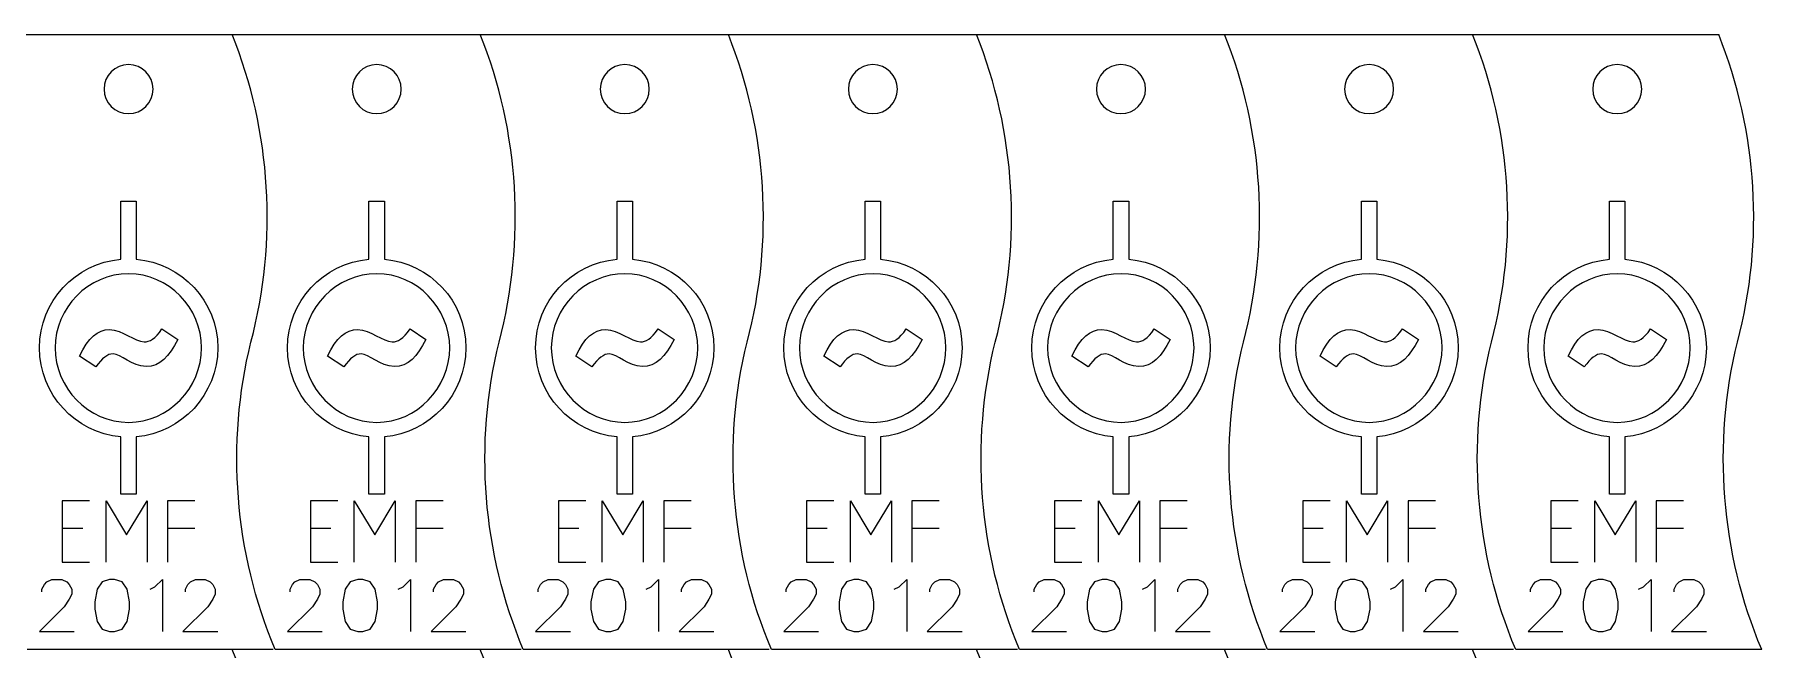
# Model space of a CAD drawing. Header units: millimetres. Extents: x 17 to 566, y -11 to 289.
# Drawn here: x 425.2 to 565.8, y 238.7 to 288.7 of the extents above; entities that cross this region are included whole.
import ezdxf

# ---------------------------------------------------------------- set-up
doc = ezdxf.new("R2010")
doc.units = ezdxf.units.MM
doc.layers.add('cut', color=7, linetype='CONTINUOUS')

msp = doc.modelspace()

# ---------------------------------------------------------------- linework, layer by layer
at = {"layer": 'cut', "color": 7}
for points in [[(17.677663, 288.660646), (562.077842, 288.660643)], [(434.805291, 284.226537), (434.805291, 284.226537), (434.805291, 284.226537)], [(454.974528, 284.226537), (454.974528, 284.226537), (454.974528, 284.226537)], [(475.143765, 284.226537), (475.143765, 284.226537), (475.143765, 284.226537)], [(495.313002, 284.226537), (495.313002, 284.226537), (495.313002, 284.226537)], [(515.482239, 284.226537), (515.482239, 284.226537), (515.482239, 284.226537)], [(535.651476, 284.226537), (535.651476, 284.226537), (535.651476, 284.226537)], [(555.820713, 284.226537), (555.820713, 284.226537), (555.820713, 284.226537)], [(444.561849, 238.660673), (424.561849, 238.660673)], [(464.731086, 238.660673), (444.731086, 238.660673)], [(484.900323, 238.660673), (464.900323, 238.660673)], [(505.06956, 238.660673), (485.06956, 238.660673)], [(525.238802, 238.660673), (505.238786, 238.660673)], [(545.408033, 238.660673), (525.408034, 238.660673)], [(565.57727, 238.660673), (545.577271, 238.660673)]]:
    msp.add_lwpolyline(points, dxfattribs=at)
at = {"layer": 'cut', "color": 5}
for points in [[(432.183927, 275.104248), (433.440321, 275.104248), (433.440321, 270.389091)], [(432.183927, 270.389091), (432.183927, 275.104248)], [(452.353164, 275.104248), (453.609558, 275.104248), (453.609558, 270.389091)], [(452.353164, 270.389091), (452.353164, 275.104248)], [(472.5224, 275.104248), (473.778794, 275.104248), (473.778794, 270.389091)], [(472.5224, 270.389091), (472.5224, 275.104248)], [(492.691637, 275.104248), (493.948031, 275.104248), (493.948031, 270.389091)], [(492.691637, 270.389091), (492.691637, 275.104248)], [(512.860866, 275.104248), (514.11726, 275.104248), (514.11726, 270.389091)], [(512.860866, 270.389091), (512.860866, 275.104248)], [(533.030111, 275.104248), (534.286505, 275.104248), (534.286505, 270.389091)], [(533.030111, 270.389091), (533.030111, 275.104248)], [(553.199348, 275.104248), (554.455742, 275.104248), (554.455742, 270.389091)], [(553.199348, 270.389091), (553.199348, 275.104248)], [(435.522568, 264.724383), (436.816994, 263.861348)], [(455.691804, 264.724383), (456.986231, 263.861348)], [(475.861041, 264.724383), (477.155468, 263.861348)], [(496.030278, 264.724383), (497.324705, 263.861348)], [(516.199507, 264.724383), (517.493933, 263.861348)], [(536.368752, 264.724383), (537.663178, 263.861348)], [(556.537989, 264.724383), (557.832415, 263.861348)], [(426.837704, 263.186128), (426.837704, 263.186128)], [(447.00694, 263.186128), (447.00694, 263.186128)], [(467.176177, 263.186128), (467.176177, 263.186128)], [(487.345414, 263.186128), (487.345414, 263.186128)], [(507.514643, 263.186128), (507.514643, 263.186128)], [(527.683888, 263.186128), (527.683888, 263.186128)], [(547.853125, 263.186128), (547.853125, 263.186128)], [(430.139173, 261.647963), (428.825999, 262.510773)], [(450.30841, 261.647963), (448.995236, 262.510773)], [(470.477647, 261.647963), (469.164472, 262.510773)], [(490.646884, 261.647963), (489.333709, 262.510773)], [(510.816112, 261.647963), (509.502938, 262.510773)], [(530.985357, 261.647963), (529.672183, 262.510773)], [(551.154594, 261.647963), (549.84142, 262.510773)], [(433.440321, 255.945319), (433.440321, 251.280451), (432.183927, 251.280451), (432.183927, 255.945319)], [(453.609558, 255.945319), (453.609558, 251.280451), (452.353164, 251.280451), (452.353164, 255.945319)], [(473.778794, 255.945319), (473.778794, 251.280451), (472.5224, 251.280451), (472.5224, 255.945319)], [(493.948031, 255.945319), (493.948031, 251.280451), (492.691637, 251.280451), (492.691637, 255.945319)], [(514.11726, 255.945319), (514.11726, 251.280451), (512.860866, 251.280451), (512.860866, 255.945319)], [(534.286505, 255.945319), (534.286505, 251.280451), (533.030111, 251.280451), (533.030111, 255.945319)], [(554.455742, 255.945319), (554.455742, 251.280451), (553.199348, 251.280451), (553.199348, 255.945319)], [(427.419725, 250.747954), (427.419725, 245.747953)], [(429.641945, 250.747954), (427.419725, 250.747954)], [(430.982301, 250.747954), (432.648964, 247.970176)], [(430.982301, 245.747953), (430.982301, 250.747954)], [(432.648964, 247.970176), (434.31563, 250.747954)], [(434.31563, 250.747954), (434.31563, 245.747953)], [(435.982296, 250.747954), (435.982296, 245.747953)], [(438.20452, 250.747954), (435.982296, 250.747954)], [(447.588962, 250.747954), (447.588962, 245.747953)], [(449.811182, 250.747954), (447.588962, 250.747954)], [(451.151538, 250.747954), (452.818201, 247.970176)], [(451.151538, 245.747953), (451.151538, 250.747954)], [(452.818201, 247.970176), (454.484867, 250.747954)], [(454.484867, 250.747954), (454.484867, 245.747953)], [(456.151533, 250.747954), (456.151533, 245.747953)], [(458.373757, 250.747954), (456.151533, 250.747954)], [(467.758199, 250.747954), (467.758199, 245.747953)], [(469.980419, 250.747954), (467.758199, 250.747954)], [(471.320774, 250.747954), (472.987438, 247.970176)], [(471.320774, 245.747953), (471.320774, 250.747954)], [(472.987438, 247.970176), (474.654104, 250.747954)], [(474.654104, 250.747954), (474.654104, 245.747953)], [(476.32077, 250.747954), (476.32077, 245.747953)], [(478.542993, 250.747954), (476.32077, 250.747954)], [(487.927436, 250.747954), (487.927436, 245.747953)], [(490.149656, 250.747954), (487.927436, 250.747954)], [(491.490011, 250.747954), (493.156675, 247.970176)], [(491.490011, 245.747953), (491.490011, 250.747954)], [(493.156675, 247.970176), (494.823341, 250.747954)], [(494.823341, 250.747954), (494.823341, 245.747953)], [(496.490007, 250.747954), (496.490007, 245.747953)], [(498.71223, 250.747954), (496.490007, 250.747954)], [(508.096664, 250.747954), (508.096664, 245.747953)], [(510.318885, 250.747954), (508.096664, 250.747954)], [(511.65924, 250.747954), (513.325903, 247.970176)], [(511.65924, 245.747953), (511.65924, 250.747954)], [(513.325903, 247.970176), (514.992569, 250.747954)], [(514.992569, 250.747954), (514.992569, 245.747953)], [(516.659235, 250.747954), (516.659235, 245.747953)], [(518.881459, 250.747954), (516.659235, 250.747954)], [(528.265909, 250.747954), (528.265909, 245.747953)], [(530.48813, 250.747954), (528.265909, 250.747954)], [(531.828485, 250.747954), (533.495148, 247.970176)], [(531.828485, 245.747953), (531.828485, 250.747954)], [(533.495148, 247.970176), (535.161815, 250.747954)], [(535.161815, 250.747954), (535.161815, 245.747953)], [(536.828481, 250.747954), (536.828481, 245.747953)], [(539.050704, 250.747954), (536.828481, 250.747954)], [(548.435146, 250.747954), (548.435146, 245.747953)], [(550.657367, 250.747954), (548.435146, 250.747954)], [(551.997722, 250.747954), (553.664385, 247.970176)], [(551.997722, 245.747953), (551.997722, 250.747954)], [(553.664385, 247.970176), (555.331051, 250.747954)], [(555.331051, 250.747954), (555.331051, 245.747953)], [(556.997718, 250.747954), (556.997718, 245.747953)], [(559.219941, 250.747954), (556.997718, 250.747954)], [(427.419725, 248.525731), (429.086388, 248.525731)], [(435.982296, 248.525731), (438.20452, 248.525731)], [(447.588962, 248.525731), (449.255625, 248.525731)], [(456.151533, 248.525731), (458.373757, 248.525731)], [(467.758199, 248.525731), (469.424862, 248.525731)], [(476.32077, 248.525731), (478.542993, 248.525731)], [(487.927436, 248.525731), (489.594099, 248.525731)], [(496.490007, 248.525731), (498.71223, 248.525731)], [(508.096664, 248.525731), (509.763327, 248.525731)], [(516.659235, 248.525731), (518.881459, 248.525731)], [(528.265909, 248.525731), (529.932573, 248.525731)], [(536.828481, 248.525731), (539.050704, 248.525731)], [(548.435146, 248.525731), (550.10181, 248.525731)], [(556.997718, 248.525731), (559.219941, 248.525731)], [(427.419725, 245.747953), (429.641945, 245.747953)], [(447.588962, 245.747953), (449.811182, 245.747953)], [(467.758199, 245.747953), (469.980419, 245.747953)], [(487.927436, 245.747953), (490.149656, 245.747953)], [(508.096664, 245.747953), (510.318885, 245.747953)], [(528.265909, 245.747953), (530.48813, 245.747953)], [(548.435146, 245.747953), (550.657367, 245.747953)], [(425.766667, 243.548936), (425.968688, 243.952977)], [(425.766667, 243.346916), (425.766667, 243.548936)], [(425.968688, 243.952977), (426.170708, 244.154997)], [(426.170708, 244.154997), (426.574749, 244.357018)], [(426.574749, 244.357018), (427.38283, 244.357018)], [(427.38283, 244.357018), (427.786871, 244.154997)], [(427.786871, 244.154997), (427.988891, 243.952977)], [(427.988891, 243.952977), (428.190911, 243.548936)], [(428.190911, 243.548936), (428.190911, 243.144896)], [(430.261618, 243.548936), (430.059598, 242.538835)], [(430.665659, 244.154997), (430.261618, 243.548936)], [(431.27172, 244.357018), (430.665659, 244.154997)], [(431.67576, 244.357018), (431.27172, 244.357018)], [(432.281818, 244.154997), (431.67576, 244.357018)], [(432.685859, 243.548936), (432.281818, 244.154997)], [(432.887879, 242.538835), (432.685859, 243.548936)], [(434.554545, 243.548936), (434.958586, 243.750957)], [(434.958586, 243.750957), (435.564647, 244.357018)], [(435.564647, 244.357018), (435.564647, 240.114569)], [(437.433333, 243.548936), (437.635354, 243.952977)], [(437.433333, 243.346916), (437.433333, 243.548936)], [(437.635354, 243.952977), (437.837374, 244.154997)], [(437.837374, 244.154997), (438.241415, 244.357018)], [(438.241415, 244.357018), (439.049496, 244.357018)], [(439.049496, 244.357018), (439.453536, 244.154997)], [(439.453536, 244.154997), (439.655557, 243.952977)], [(439.655557, 243.952977), (439.857577, 243.548936)], [(439.857577, 243.548936), (439.857577, 243.144896)], [(445.935904, 243.548936), (446.137925, 243.952977)], [(445.935904, 243.346916), (445.935904, 243.548936)], [(446.137925, 243.952977), (446.339945, 244.154997)], [(446.339945, 244.154997), (446.743986, 244.357018)], [(446.743986, 244.357018), (447.552067, 244.357018)], [(447.552067, 244.357018), (447.956107, 244.154997)], [(447.956107, 244.154997), (448.158128, 243.952977)], [(448.158128, 243.952977), (448.360148, 243.548936)], [(448.360148, 243.548936), (448.360148, 243.144896)], [(450.430855, 243.548936), (450.228835, 242.538835)], [(450.834895, 244.154997), (450.430855, 243.548936)], [(451.440956, 244.357018), (450.834895, 244.154997)], [(451.844997, 244.357018), (451.440956, 244.357018)], [(452.451055, 244.154997), (451.844997, 244.357018)], [(452.855096, 243.548936), (452.451055, 244.154997)], [(453.057116, 242.538835), (452.855096, 243.548936)], [(454.723782, 243.548936), (455.127823, 243.750957)], [(455.127823, 243.750957), (455.733884, 244.357018)], [(455.733884, 244.357018), (455.733884, 240.114569)], [(457.60257, 243.548936), (457.804591, 243.952977)], [(457.60257, 243.346916), (457.60257, 243.548936)], [(457.804591, 243.952977), (458.006611, 244.154997)], [(458.006611, 244.154997), (458.410651, 244.357018)], [(458.410651, 244.357018), (459.218733, 244.357018)], [(459.218733, 244.357018), (459.622773, 244.154997)], [(459.622773, 244.154997), (459.824794, 243.952977)], [(459.824794, 243.952977), (460.026814, 243.548936)], [(460.026814, 243.548936), (460.026814, 243.144896)], [(466.105141, 243.548936), (466.307162, 243.952977)], [(466.105141, 243.346916), (466.105141, 243.548936)], [(466.307162, 243.952977), (466.509182, 244.154997)], [(466.509182, 244.154997), (466.913222, 244.357018)], [(466.913222, 244.357018), (467.721304, 244.357018)], [(467.721304, 244.357018), (468.125344, 244.154997)], [(468.125344, 244.154997), (468.327365, 243.952977)], [(468.327365, 243.952977), (468.529385, 243.548936)], [(468.529385, 243.548936), (468.529385, 243.144896)], [(470.600092, 243.548936), (470.398071, 242.538835)], [(471.004132, 244.154997), (470.600092, 243.548936)], [(471.610193, 244.357018), (471.004132, 244.154997)], [(472.014234, 244.357018), (471.610193, 244.357018)], [(472.620292, 244.154997), (472.014234, 244.357018)], [(473.024333, 243.548936), (472.620292, 244.154997)], [(473.226353, 242.538835), (473.024333, 243.548936)], [(474.893019, 243.548936), (475.29706, 243.750957)], [(475.29706, 243.750957), (475.903121, 244.357018)], [(475.903121, 244.357018), (475.903121, 240.114569)], [(477.771807, 243.548936), (477.973827, 243.952977)], [(477.771807, 243.346916), (477.771807, 243.548936)], [(477.973827, 243.952977), (478.175848, 244.154997)], [(478.175848, 244.154997), (478.579888, 244.357018)], [(478.579888, 244.357018), (479.38797, 244.357018)], [(479.38797, 244.357018), (479.79201, 244.154997)], [(479.79201, 244.154997), (479.994031, 243.952977)], [(479.994031, 243.952977), (480.196051, 243.548936)], [(480.196051, 243.548936), (480.196051, 243.144896)], [(486.274378, 243.548936), (486.476398, 243.952977)], [(486.274378, 243.346916), (486.274378, 243.548936)], [(486.476398, 243.952977), (486.678419, 244.154997)], [(486.678419, 244.154997), (487.082459, 244.357018)], [(487.082459, 244.357018), (487.890541, 244.357018)], [(487.890541, 244.357018), (488.294581, 244.154997)], [(488.294581, 244.154997), (488.496602, 243.952977)], [(488.496602, 243.952977), (488.698622, 243.548936)], [(488.698622, 243.548936), (488.698622, 243.144896)], [(490.769329, 243.548936), (490.567308, 242.538835)], [(491.173369, 244.154997), (490.769329, 243.548936)], [(491.77943, 244.357018), (491.173369, 244.154997)], [(492.183471, 244.357018), (491.77943, 244.357018)], [(492.789529, 244.154997), (492.183471, 244.357018)], [(493.19357, 243.548936), (492.789529, 244.154997)], [(493.39559, 242.538835), (493.19357, 243.548936)], [(495.062256, 243.548936), (495.466297, 243.750957)], [(495.466297, 243.750957), (496.072358, 244.357018)], [(496.072358, 244.357018), (496.072358, 240.114569)], [(497.941044, 243.548936), (498.143064, 243.952977)], [(497.941044, 243.346916), (497.941044, 243.548936)], [(498.143064, 243.952977), (498.345085, 244.154997)], [(498.345085, 244.154997), (498.749125, 244.357018)], [(498.749125, 244.357018), (499.557207, 244.357018)], [(499.557207, 244.357018), (499.961247, 244.154997)], [(499.961247, 244.154997), (500.163267, 243.952977)], [(500.163267, 243.952977), (500.365288, 243.548936)], [(500.365288, 243.548936), (500.365288, 243.144896)], [(506.443607, 243.548936), (506.645627, 243.952977)], [(506.443607, 243.346916), (506.443607, 243.548936)], [(506.645627, 243.952977), (506.847647, 244.154997)], [(506.847647, 244.154997), (507.251688, 244.357018)], [(507.251688, 244.357018), (508.059769, 244.357018)], [(508.059769, 244.357018), (508.46381, 244.154997)], [(508.46381, 244.154997), (508.66583, 243.952977)], [(508.66583, 243.952977), (508.86785, 243.548936)], [(508.86785, 243.548936), (508.86785, 243.144896)], [(510.938557, 243.548936), (510.736537, 242.538835)], [(511.342598, 244.154997), (510.938557, 243.548936)], [(511.948659, 244.357018), (511.342598, 244.154997)], [(512.352699, 244.357018), (511.948659, 244.357018)], [(512.958757, 244.154997), (512.352699, 244.357018)], [(513.362798, 243.548936), (512.958757, 244.154997)], [(513.564818, 242.538835), (513.362798, 243.548936)], [(515.231484, 243.548936), (515.635525, 243.750957)], [(515.635525, 243.750957), (516.241586, 244.357018)], [(516.241586, 244.357018), (516.241586, 240.114569)], [(518.110272, 243.548936), (518.312293, 243.952977)], [(518.110272, 243.346916), (518.110272, 243.548936)], [(518.312293, 243.952977), (518.514313, 244.154997)], [(518.514313, 244.154997), (518.918354, 244.357018)], [(518.918354, 244.357018), (519.726435, 244.357018)], [(519.726435, 244.357018), (520.130476, 244.154997)], [(520.130476, 244.154997), (520.332496, 243.952977)], [(520.332496, 243.952977), (520.534516, 243.548936)], [(520.534516, 243.548936), (520.534516, 243.144896)], [(526.612852, 243.548936), (526.814872, 243.952977)], [(526.612852, 243.346916), (526.612852, 243.548936)], [(526.814872, 243.952977), (527.016893, 244.154997)], [(527.016893, 244.154997), (527.420933, 244.357018)], [(527.420933, 244.357018), (528.229014, 244.357018)], [(528.229014, 244.357018), (528.633055, 244.154997)], [(528.633055, 244.154997), (528.835075, 243.952977)], [(528.835075, 243.952977), (529.037096, 243.548936)], [(529.037096, 243.548936), (529.037096, 243.144896)], [(531.107802, 243.548936), (530.905782, 242.538835)], [(531.511843, 244.154997), (531.107802, 243.548936)], [(532.117904, 244.357018), (531.511843, 244.154997)], [(532.521945, 244.357018), (532.117904, 244.357018)], [(533.128003, 244.154997), (532.521945, 244.357018)], [(533.532043, 243.548936), (533.128003, 244.154997)], [(533.734064, 242.538835), (533.532043, 243.548936)], [(535.40073, 243.548936), (535.80477, 243.750957)], [(535.80477, 243.750957), (536.410831, 244.357018)], [(536.410831, 244.357018), (536.410831, 240.114569)], [(538.279518, 243.548936), (538.481538, 243.952977)], [(538.279518, 243.346916), (538.279518, 243.548936)], [(538.481538, 243.952977), (538.683558, 244.154997)], [(538.683558, 244.154997), (539.087599, 244.357018)], [(539.087599, 244.357018), (539.89568, 244.357018)], [(539.89568, 244.357018), (540.299721, 244.154997)], [(540.299721, 244.154997), (540.501741, 243.952977)], [(540.501741, 243.952977), (540.703762, 243.548936)], [(540.703762, 243.548936), (540.703762, 243.144896)], [(546.782089, 243.548936), (546.984109, 243.952977)], [(546.782089, 243.346916), (546.782089, 243.548936)], [(546.984109, 243.952977), (547.186129, 244.154997)], [(547.186129, 244.154997), (547.59017, 244.357018)], [(547.59017, 244.357018), (548.398251, 244.357018)], [(548.398251, 244.357018), (548.802292, 244.154997)], [(548.802292, 244.154997), (549.004312, 243.952977)], [(549.004312, 243.952977), (549.206333, 243.548936)], [(549.206333, 243.548936), (549.206333, 243.144896)], [(551.277039, 243.548936), (551.075019, 242.538835)], [(551.68108, 244.154997), (551.277039, 243.548936)], [(552.287141, 244.357018), (551.68108, 244.154997)], [(552.691181, 244.357018), (552.287141, 244.357018)], [(553.29724, 244.154997), (552.691181, 244.357018)], [(553.70128, 243.548936), (553.29724, 244.154997)], [(553.903301, 242.538835), (553.70128, 243.548936)], [(555.569967, 243.548936), (555.974007, 243.750957)], [(555.974007, 243.750957), (556.580068, 244.357018)], [(556.580068, 244.357018), (556.580068, 240.114569)], [(558.448755, 243.548936), (558.650775, 243.952977)], [(558.448755, 243.346916), (558.448755, 243.548936)], [(558.650775, 243.952977), (558.852795, 244.154997)], [(558.852795, 244.154997), (559.256836, 244.357018)], [(559.256836, 244.357018), (560.064917, 244.357018)], [(560.064917, 244.357018), (560.468958, 244.154997)], [(560.468958, 244.154997), (560.670978, 243.952977)], [(560.670978, 243.952977), (560.872998, 243.548936)], [(560.872998, 243.548936), (560.872998, 243.144896)], [(427.58485, 242.134794), (425.564647, 240.114569)], [(427.988891, 242.740855), (427.58485, 242.134794)], [(428.190911, 243.144896), (427.988891, 242.740855)], [(430.059598, 242.538835), (430.059598, 241.932774)], [(430.059598, 241.932774), (430.261618, 240.922655)], [(432.685859, 240.922655), (432.887879, 241.932774)], [(432.887879, 241.932774), (432.887879, 242.538835)], [(439.251516, 242.134794), (437.231316, 240.114569)], [(439.655557, 242.740855), (439.251516, 242.134794)], [(439.857577, 243.144896), (439.655557, 242.740855)], [(447.754087, 242.134794), (445.733884, 240.114569)], [(448.158128, 242.740855), (447.754087, 242.134794)], [(448.360148, 243.144896), (448.158128, 242.740855)], [(450.228835, 242.538835), (450.228835, 241.932774)], [(450.228835, 241.932774), (450.430855, 240.922655)], [(452.855096, 240.922655), (453.057116, 241.932774)], [(453.057116, 241.932774), (453.057116, 242.538835)], [(459.420753, 242.134794), (457.400553, 240.114569)], [(459.824794, 242.740855), (459.420753, 242.134794)], [(460.026814, 243.144896), (459.824794, 242.740855)], [(467.923324, 242.134794), (465.903121, 240.114569)], [(468.327365, 242.740855), (467.923324, 242.134794)], [(468.529385, 243.144896), (468.327365, 242.740855)], [(470.398071, 242.538835), (470.398071, 241.932774)], [(470.398071, 241.932774), (470.600092, 240.922655)], [(473.024333, 240.922655), (473.226353, 241.932774)], [(473.226353, 241.932774), (473.226353, 242.538835)], [(479.58999, 242.134794), (477.56979, 240.114569)], [(479.994031, 242.740855), (479.58999, 242.134794)], [(480.196051, 243.144896), (479.994031, 242.740855)], [(488.092561, 242.134794), (486.072358, 240.114569)], [(488.496602, 242.740855), (488.092561, 242.134794)], [(488.698622, 243.144896), (488.496602, 242.740855)], [(490.567308, 242.538835), (490.567308, 241.932774)], [(490.567308, 241.932774), (490.769329, 240.922655)], [(493.19357, 240.922655), (493.39559, 241.932774)], [(493.39559, 241.932774), (493.39559, 242.538835)], [(499.759227, 242.134794), (497.739027, 240.114569)], [(500.163267, 242.740855), (499.759227, 242.134794)], [(500.365288, 243.144896), (500.163267, 242.740855)], [(508.261789, 242.134794), (506.241586, 240.114569)], [(508.66583, 242.740855), (508.261789, 242.134794)], [(508.86785, 243.144896), (508.66583, 242.740855)], [(510.736537, 242.538835), (510.736537, 241.932774)], [(510.736537, 241.932774), (510.938557, 240.922655)], [(513.362798, 240.922655), (513.564818, 241.932774)], [(513.564818, 241.932774), (513.564818, 242.538835)], [(519.928455, 242.134794), (517.908255, 240.114569)], [(520.332496, 242.740855), (519.928455, 242.134794)], [(520.534516, 243.144896), (520.332496, 242.740855)], [(528.431035, 242.134794), (526.410832, 240.114569)], [(528.835075, 242.740855), (528.431035, 242.134794)], [(529.037096, 243.144896), (528.835075, 242.740855)], [(530.905782, 242.538835), (530.905782, 241.932774)], [(530.905782, 241.932774), (531.107802, 240.922655)], [(533.532043, 240.922655), (533.734064, 241.932774)], [(533.734064, 241.932774), (533.734064, 242.538835)], [(540.097701, 242.134794), (538.0775, 240.114569)], [(540.501741, 242.740855), (540.097701, 242.134794)], [(540.703762, 243.144896), (540.501741, 242.740855)], [(548.600272, 242.134794), (546.580068, 240.114569)], [(549.004312, 242.740855), (548.600272, 242.134794)], [(549.206333, 243.144896), (549.004312, 242.740855)], [(551.075019, 242.538835), (551.075019, 241.932774)], [(551.075019, 241.932774), (551.277039, 240.922655)], [(553.70128, 240.922655), (553.903301, 241.932774)], [(553.903301, 241.932774), (553.903301, 242.538835)], [(560.266937, 242.134794), (558.246737, 240.114569)], [(560.670978, 242.740855), (560.266937, 242.134794)], [(560.872998, 243.144896), (560.670978, 242.740855)], [(430.261618, 240.922655), (430.665659, 240.316611)], [(432.281818, 240.316611), (432.685859, 240.922655)], [(450.430855, 240.922655), (450.834895, 240.316611)], [(452.451055, 240.316611), (452.855096, 240.922655)], [(470.600092, 240.922655), (471.004132, 240.316611)], [(472.620292, 240.316611), (473.024333, 240.922655)], [(490.769329, 240.922655), (491.173369, 240.316611)], [(492.789529, 240.316611), (493.19357, 240.922655)], [(510.938557, 240.922655), (511.342598, 240.316611)], [(512.958757, 240.316611), (513.362798, 240.922655)], [(531.107802, 240.922655), (531.511843, 240.316611)], [(533.128003, 240.316611), (533.532043, 240.922655)], [(551.277039, 240.922655), (551.68108, 240.316611)], [(553.29724, 240.316611), (553.70128, 240.922655)], [(425.564647, 240.114569), (428.392931, 240.114569)], [(430.665659, 240.316611), (431.27172, 240.114569)], [(431.27172, 240.114569), (431.67576, 240.114569)], [(431.67576, 240.114569), (432.281818, 240.316611)], [(437.231316, 240.114569), (440.059597, 240.114569)], [(445.733884, 240.114569), (448.562168, 240.114569)], [(450.834895, 240.316611), (451.440956, 240.114569)], [(451.440956, 240.114569), (451.844997, 240.114569)], [(451.844997, 240.114569), (452.451055, 240.316611)], [(457.400553, 240.114569), (460.228834, 240.114569)], [(465.903121, 240.114569), (468.731405, 240.114569)], [(471.004132, 240.316611), (471.610193, 240.114569)], [(471.610193, 240.114569), (472.014234, 240.114569)], [(472.014234, 240.114569), (472.620292, 240.316611)], [(477.56979, 240.114569), (480.398071, 240.114569)], [(486.072358, 240.114569), (488.900642, 240.114569)], [(491.173369, 240.316611), (491.77943, 240.114569)], [(491.77943, 240.114569), (492.183471, 240.114569)], [(492.183471, 240.114569), (492.789529, 240.316611)], [(497.739027, 240.114569), (500.567308, 240.114569)], [(506.241586, 240.114569), (509.069871, 240.114569)], [(511.342598, 240.316611), (511.948659, 240.114569)], [(511.948659, 240.114569), (512.352699, 240.114569)], [(512.352699, 240.114569), (512.958757, 240.316611)], [(517.908255, 240.114569), (520.736536, 240.114569)], [(526.410832, 240.114569), (529.239116, 240.114569)], [(531.511843, 240.316611), (532.117904, 240.114569)], [(532.117904, 240.114569), (532.521945, 240.114569)], [(532.521945, 240.114569), (533.128003, 240.316611)], [(538.0775, 240.114569), (540.905782, 240.114569)], [(546.580068, 240.114569), (549.408353, 240.114569)], [(551.68108, 240.316611), (552.287141, 240.114569)], [(552.287141, 240.114569), (552.691181, 240.114569)], [(552.691181, 240.114569), (553.29724, 240.316611)], [(558.246737, 240.114569), (561.075019, 240.114569)]]:
    msp.add_lwpolyline(points, dxfattribs=at)
at = {"layer": 'cut', "color": 7}
for points in [[(442.759555, 263.660648), (444.949024, 271.868342), (444.404677, 280.780812), (441.231635, 288.660646)], [(462.928792, 263.660648), (465.118261, 271.868342), (464.573914, 280.780812), (461.400872, 288.660646)], [(483.098029, 263.660648), (485.287498, 271.868342), (484.74315, 280.780812), (481.570109, 288.660646)], [(503.267266, 263.660648), (505.456718, 271.868342), (504.912368, 280.780812), (501.739343, 288.660646)], [(523.436503, 263.660648), (525.625972, 271.868342), (525.081624, 280.780812), (521.908583, 288.660646)], [(543.60574, 263.660648), (545.795208, 271.868342), (545.250861, 280.780812), (542.07782, 288.660646)], [(563.605765, 263.660645), (565.795216, 271.868339), (565.250866, 280.78081), (562.077842, 288.660643)], [(432.812122, 286.219706), (431.711326, 286.219706), (430.818953, 285.327331), (430.818953, 284.226537)], [(434.805291, 284.226537), (434.805291, 285.327331), (433.912919, 286.219706), (432.812122, 286.219706)], [(452.981359, 286.219706), (451.880563, 286.219706), (450.98819, 285.327331), (450.98819, 284.226537)], [(454.974528, 284.226537), (454.974528, 285.327331), (454.082156, 286.219706), (452.981359, 286.219706)], [(473.150596, 286.219706), (472.0498, 286.219706), (471.157427, 285.327331), (471.157427, 284.226537)], [(475.143765, 284.226537), (475.143765, 285.327331), (474.251393, 286.219706), (473.150596, 286.219706)], [(493.319833, 286.219706), (492.219036, 286.219706), (491.326664, 285.327331), (491.326664, 284.226537)], [(495.313002, 284.226537), (495.313002, 285.327331), (494.420629, 286.219706), (493.319833, 286.219706)], [(513.489073, 286.219706), (512.388265, 286.219706), (511.495906, 285.327331), (511.495906, 284.226537)], [(515.482239, 284.226537), (515.482239, 285.327331), (514.589852, 286.219706), (513.489073, 286.219706)], [(533.658307, 286.219706), (532.55751, 286.219706), (531.665138, 285.327331), (531.665138, 284.226537)], [(535.651476, 284.226537), (535.651476, 285.327331), (534.759103, 286.219706), (533.658307, 286.219706)], [(553.827544, 286.219706), (552.726747, 286.219706), (551.834375, 285.327331), (551.834375, 284.226537)], [(555.820713, 284.226537), (555.820713, 285.327331), (554.92834, 286.219706), (553.827544, 286.219706)], [(430.818953, 284.226537), (430.818953, 283.125735), (431.711326, 282.233368), (432.812122, 282.233368)], [(432.812122, 282.233368), (433.912919, 282.233368), (434.805291, 283.125735), (434.805291, 284.226537)], [(450.98819, 284.226537), (450.98819, 283.125735), (451.880563, 282.233368), (452.981359, 282.233368)], [(452.981359, 282.233368), (454.082156, 282.233368), (454.974528, 283.125735), (454.974528, 284.226537)], [(471.157427, 284.226537), (471.157427, 283.125735), (472.0498, 282.233368), (473.150596, 282.233368)], [(473.150596, 282.233368), (474.251393, 282.233368), (475.143765, 283.125735), (475.143765, 284.226537)], [(491.326664, 284.226537), (491.326664, 283.125735), (492.219036, 282.233368), (493.319833, 282.233368)], [(493.319833, 282.233368), (494.420629, 282.233368), (495.313002, 283.125735), (495.313002, 284.226537)], [(511.495906, 284.226537), (511.495906, 283.125735), (512.388265, 282.233368), (513.489073, 282.233368)], [(513.489073, 282.233368), (514.589852, 282.233368), (515.482239, 283.125735), (515.482239, 284.226537)], [(531.665138, 284.226537), (531.665138, 283.125735), (532.55751, 282.233368), (533.658307, 282.233368)], [(533.658307, 282.233368), (534.759103, 282.233368), (535.651476, 283.125735), (535.651476, 284.226537)], [(551.834375, 284.226537), (551.834375, 283.125735), (552.726747, 282.233368), (553.827544, 282.233368)], [(553.827544, 282.233368), (554.92834, 282.233368), (555.820713, 283.125735), (555.820713, 284.226537)], [(444.731086, 238.660673), (441.415492, 246.492946), (440.712643, 255.405428), (442.759555, 263.660648)], [(464.900323, 238.660673), (461.584729, 246.492946), (460.88188, 255.405428), (462.928792, 263.660648)], [(485.06956, 238.660673), (481.753966, 246.492946), (481.051116, 255.405428), (483.098029, 263.660648)], [(505.238786, 238.660673), (501.923183, 246.492946), (501.220336, 255.405428), (503.267266, 263.660648)], [(525.408034, 238.660673), (522.092439, 246.492946), (521.38959, 255.405428), (523.436503, 263.660648)], [(545.577271, 238.660673), (542.261676, 246.492946), (541.558827, 255.405428), (543.60574, 263.660648)], [(565.577284, 238.660673), (562.261681, 246.492946), (561.558835, 255.405428), (563.605765, 263.660645)], [(442.759555, 213.660675), (444.949024, 221.868369), (444.404677, 230.780839), (441.231635, 238.660673)], [(462.928792, 213.660675), (465.118261, 221.868369), (464.573914, 230.780839), (461.400872, 238.660673)], [(483.098029, 213.660675), (485.287498, 221.868369), (484.74315, 230.780839), (481.570109, 238.660673)], [(503.267266, 213.660675), (505.456735, 221.868369), (504.912387, 230.780839), (501.739346, 238.660673)], [(523.436503, 213.660675), (525.625972, 221.868369), (525.081624, 230.780839), (521.908583, 238.660673)], [(543.60574, 213.660675), (545.795208, 221.868369), (545.250861, 230.780839), (542.07782, 238.660673)]]:
    msp.add_open_spline(points, degree=3, dxfattribs=at)
at = {"layer": 'cut', "color": 5}
for points in [[(425.562022, 263.186128), (425.562022, 266.975246), (428.469583, 270.070378), (432.183927, 270.389091)], [(433.440321, 270.389091), (437.117276, 270.089004), (440.062222, 266.993986), (440.062222, 263.186128)], [(445.731259, 263.186128), (445.731259, 266.975246), (448.63882, 270.070378), (452.353164, 270.389091)], [(453.609558, 270.389091), (457.286512, 270.089004), (460.231459, 266.993986), (460.231459, 263.186128)], [(465.900496, 263.186128), (465.900496, 266.975246), (468.808057, 270.070378), (472.5224, 270.389091)], [(473.778794, 270.389091), (477.455749, 270.089004), (480.400696, 266.993986), (480.400696, 263.186128)], [(486.069733, 263.186128), (486.069733, 266.975246), (488.977294, 270.070378), (492.691637, 270.389091)], [(493.948031, 270.389091), (497.624986, 270.089004), (500.569933, 266.993986), (500.569933, 263.186128)], [(506.238962, 263.186128), (506.238962, 266.975246), (509.146522, 270.070378), (512.860866, 270.389091)], [(514.11726, 270.389091), (517.794215, 270.089004), (520.739161, 266.993986), (520.739161, 263.186128)], [(526.408207, 263.186128), (526.408207, 266.975246), (529.315767, 270.070378), (533.030111, 270.389091)], [(534.286505, 270.389091), (537.96346, 270.089004), (540.908407, 266.993986), (540.908407, 263.186128)], [(546.577444, 263.186128), (546.577444, 266.975246), (549.485004, 270.070378), (553.199348, 270.389091)], [(554.455742, 270.389091), (558.132697, 270.089004), (561.077643, 266.993986), (561.077643, 263.186128)], [(432.821659, 269.207452), (429.538934, 269.207452), (426.837704, 266.449887), (426.837704, 263.186128)], [(438.749367, 263.186128), (438.749367, 266.449887), (436.066669, 269.207452), (432.821659, 269.207452)], [(452.990895, 269.207452), (449.708171, 269.207452), (447.00694, 266.449887), (447.00694, 263.186128)], [(458.918604, 263.186128), (458.918604, 266.449887), (456.235906, 269.207452), (452.990895, 269.207452)], [(473.160132, 269.207452), (469.877408, 269.207452), (467.176177, 266.449887), (467.176177, 263.186128)], [(479.08784, 263.186128), (479.08784, 266.449887), (476.405143, 269.207452), (473.160132, 269.207452)], [(493.329369, 269.207452), (490.046645, 269.207452), (487.345414, 266.449887), (487.345414, 263.186128)], [(499.257077, 263.186128), (499.257077, 266.449887), (496.57438, 269.207452), (493.329369, 269.207452)], [(513.498598, 269.207452), (510.215873, 269.207452), (507.514643, 266.449887), (507.514643, 263.186128)], [(519.426306, 263.186128), (519.426306, 266.449887), (516.743609, 269.207452), (513.498598, 269.207452)], [(533.667843, 269.207452), (530.385119, 269.207452), (527.683888, 266.449887), (527.683888, 263.186128)], [(539.595551, 263.186128), (539.595551, 266.449887), (536.912854, 269.207452), (533.667843, 269.207452)], [(553.83708, 269.207452), (550.554356, 269.207452), (547.853125, 266.449887), (547.853125, 263.186128)], [(559.764788, 263.186128), (559.764788, 266.449887), (557.082091, 269.207452), (553.83708, 269.207452)], [(428.825999, 262.510773), (429.520189, 264.011433), (430.308007, 264.667908), (431.264766, 264.667908)], [(431.264766, 264.667908), (432.296302, 264.667908), (433.327943, 263.673752), (434.078374, 263.673752)], [(434.078374, 263.673752), (434.52842, 263.673752), (434.960039, 263.898852), (435.522568, 264.724383)], [(448.995236, 262.510773), (449.689426, 264.011433), (450.477244, 264.667908), (451.434002, 264.667908)], [(451.434002, 264.667908), (452.465539, 264.667908), (453.49718, 263.673752), (454.247611, 263.673752)], [(454.247611, 263.673752), (454.697657, 263.673752), (455.129276, 263.898852), (455.691804, 264.724383)], [(469.164472, 262.510773), (469.858663, 264.011433), (470.646481, 264.667908), (471.603239, 264.667908)], [(471.603239, 264.667908), (472.634776, 264.667908), (473.666416, 263.673752), (474.416848, 263.673752)], [(474.416848, 263.673752), (474.866894, 263.673752), (475.298513, 263.898852), (475.861041, 264.724383)], [(489.333709, 262.510773), (490.0279, 264.011433), (490.815717, 264.667908), (491.772476, 264.667908)], [(491.772476, 264.667908), (492.804013, 264.667908), (493.835653, 263.673752), (494.586085, 263.673752)], [(494.586085, 263.673752), (495.036131, 263.673752), (495.46775, 263.898852), (496.030278, 264.724383)], [(509.502938, 262.510773), (510.197128, 264.011433), (510.984946, 264.667908), (511.941705, 264.667908)], [(511.941705, 264.667908), (512.973241, 264.667908), (514.004882, 263.673752), (514.755313, 263.673752)], [(514.755313, 263.673752), (515.205359, 263.673752), (515.636978, 263.898852), (516.199507, 264.724383)], [(529.672183, 262.510773), (530.366374, 264.011433), (531.154191, 264.667908), (532.11095, 264.667908)], [(532.11095, 264.667908), (533.142486, 264.667908), (534.174127, 263.673752), (534.924559, 263.673752)], [(534.924559, 263.673752), (535.374604, 263.673752), (535.806224, 263.898852), (536.368752, 264.724383)], [(549.84142, 262.510773), (550.53561, 264.011433), (551.323428, 264.667908), (552.280187, 264.667908)], [(552.280187, 264.667908), (553.311723, 264.667908), (554.343364, 263.673752), (555.093796, 263.673752)], [(555.093796, 263.673752), (555.543841, 263.673752), (555.975461, 263.898852), (556.537989, 264.724383)], [(432.183927, 255.945319), (428.469583, 256.264261), (425.562022, 259.415642), (425.562022, 263.186128)], [(426.837704, 263.186128), (426.837704, 259.922149), (429.538934, 257.127294), (432.821659, 257.127294)], [(432.821659, 257.127294), (436.066669, 257.127294), (438.749367, 259.922149), (438.749367, 263.186128)], [(440.062222, 263.186128), (440.062222, 259.415642), (437.117276, 256.245519), (433.440321, 255.945319)], [(436.816994, 263.861348), (436.104058, 262.492034), (435.372696, 261.666731), (434.228463, 261.666731)], [(452.353164, 255.945319), (448.63882, 256.264261), (445.731259, 259.415642), (445.731259, 263.186128)], [(447.00694, 263.186128), (447.00694, 259.922149), (449.708171, 257.127294), (452.990895, 257.127294)], [(452.990895, 257.127294), (456.235906, 257.127294), (458.918604, 259.922149), (458.918604, 263.186128)], [(460.231459, 263.186128), (460.231459, 259.415642), (457.286512, 256.245519), (453.609558, 255.945319)], [(456.986231, 263.861348), (456.273295, 262.492034), (455.541933, 261.666731), (454.3977, 261.666731)], [(472.5224, 255.945319), (468.808057, 256.264261), (465.900496, 259.415642), (465.900496, 263.186128)], [(467.176177, 263.186128), (467.176177, 259.922149), (469.877408, 257.127294), (473.160132, 257.127294)], [(473.160132, 257.127294), (476.405143, 257.127294), (479.08784, 259.922149), (479.08784, 263.186128)], [(480.400696, 263.186128), (480.400696, 259.415642), (477.455749, 256.245519), (473.778794, 255.945319)], [(477.155468, 263.861348), (476.442532, 262.492034), (475.71117, 261.666731), (474.566937, 261.666731)], [(492.691637, 255.945319), (488.977294, 256.264261), (486.069733, 259.415642), (486.069733, 263.186128)], [(487.345414, 263.186128), (487.345414, 259.922149), (490.046645, 257.127294), (493.329369, 257.127294)], [(493.329369, 257.127294), (496.57438, 257.127294), (499.257077, 259.922149), (499.257077, 263.186128)], [(500.569933, 263.186128), (500.569933, 259.415642), (497.624986, 256.245519), (493.948031, 255.945319)], [(497.324705, 263.861348), (496.611769, 262.492034), (495.880407, 261.666731), (494.736174, 261.666731)], [(512.860866, 255.945319), (509.146522, 256.264261), (506.238962, 259.415642), (506.238962, 263.186128)], [(507.514643, 263.186128), (507.514643, 259.922149), (510.215873, 257.127294), (513.498598, 257.127294)], [(513.498598, 257.127294), (516.743609, 257.127294), (519.426306, 259.922149), (519.426306, 263.186128)], [(520.739161, 263.186128), (520.739161, 259.415642), (517.794215, 256.245519), (514.11726, 255.945319)], [(517.493933, 263.861348), (516.780997, 262.492034), (516.049635, 261.666731), (514.905402, 261.666731)], [(533.030111, 255.945319), (529.315767, 256.264261), (526.408207, 259.415642), (526.408207, 263.186128)], [(527.683888, 263.186128), (527.683888, 259.922149), (530.385119, 257.127294), (533.667843, 257.127294)], [(533.667843, 257.127294), (536.912854, 257.127294), (539.595551, 259.922149), (539.595551, 263.186128)], [(540.908407, 263.186128), (540.908407, 259.415642), (537.96346, 256.245519), (534.286505, 255.945319)], [(537.663178, 263.861348), (536.950243, 262.492034), (536.218881, 261.666731), (535.074647, 261.666731)], [(553.199348, 255.945319), (549.485004, 256.264261), (546.577444, 259.415642), (546.577444, 263.186128)], [(547.853125, 263.186128), (547.853125, 259.922149), (550.554356, 257.127294), (553.83708, 257.127294)], [(553.83708, 257.127294), (557.082091, 257.127294), (559.764788, 259.922149), (559.764788, 263.186128)], [(561.077643, 263.186128), (561.077643, 259.415642), (558.132697, 256.245519), (554.455742, 255.945319)], [(557.832415, 263.861348), (557.11948, 262.492034), (556.388118, 261.666731), (555.243884, 261.666731)], [(431.545977, 262.698592), (431.095825, 262.698592), (430.664422, 262.341832), (430.139173, 261.647963)], [(434.228463, 261.666731), (433.121616, 261.666731), (432.165179, 262.698592), (431.545977, 262.698592)], [(451.715214, 262.698592), (451.265061, 262.698592), (450.833659, 262.341832), (450.30841, 261.647963)], [(454.3977, 261.666731), (453.290853, 261.666731), (452.334416, 262.698592), (451.715214, 262.698592)], [(471.884451, 262.698592), (471.434298, 262.698592), (471.002896, 262.341832), (470.477647, 261.647963)], [(474.566937, 261.666731), (473.460089, 261.666731), (472.503652, 262.698592), (471.884451, 262.698592)], [(492.053688, 262.698592), (491.603535, 262.698592), (491.172133, 262.341832), (490.646884, 261.647963)], [(494.736174, 261.666731), (493.629326, 261.666731), (492.672889, 262.698592), (492.053688, 262.698592)], [(512.222917, 262.698592), (511.772764, 262.698592), (511.341362, 262.341832), (510.816112, 261.647963)], [(514.905402, 261.666731), (513.798555, 261.666731), (512.842118, 262.698592), (512.222917, 262.698592)], [(532.392162, 262.698592), (531.942009, 262.698592), (531.510607, 262.341832), (530.985357, 261.647963)], [(535.074647, 261.666731), (533.9678, 261.666731), (533.011363, 262.698592), (532.392162, 262.698592)], [(552.561399, 262.698592), (552.111246, 262.698592), (551.679844, 262.341832), (551.154594, 261.647963)], [(555.243884, 261.666731), (554.137037, 261.666731), (553.1806, 262.698592), (552.561399, 262.698592)]]:
    msp.add_open_spline(points, degree=3, dxfattribs=at)

doc.saveas('drawing.dxf')
